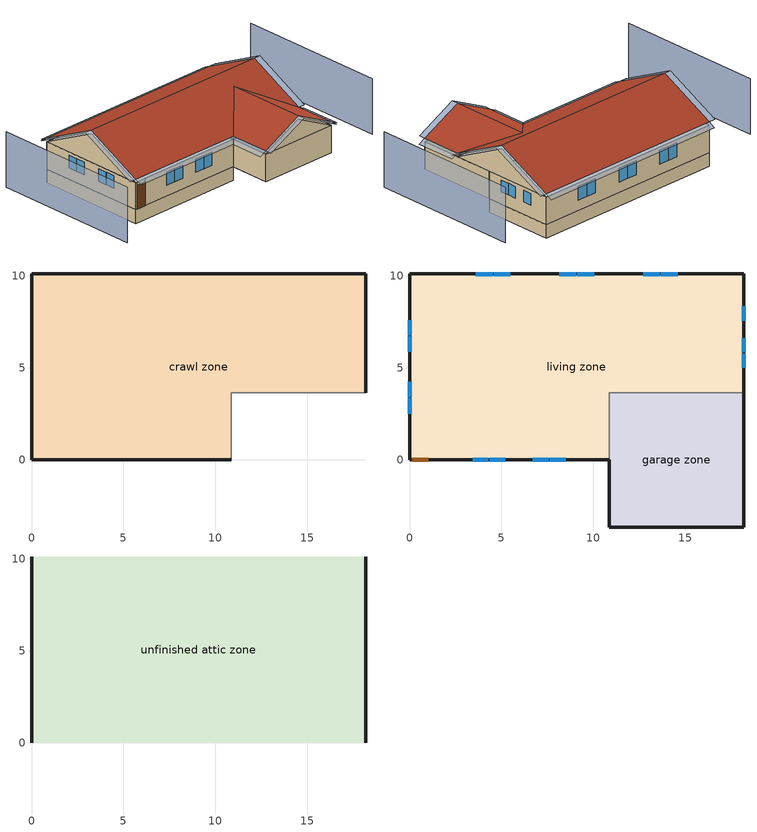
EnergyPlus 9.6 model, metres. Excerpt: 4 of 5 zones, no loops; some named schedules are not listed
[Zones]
crawl zone
 floor foundation (FloorFndGrndCS): 0,0 0,10.1 18.19,10.1 18.19,3.66 10.87,3.66 10.87,0 z-1.22
 wall foundation (WallFndGrndCS): 18.19,3.66 18.19,10.1 0,10.1 0,0 10.87,0 z-1.22:0
 wall adiabatic (WallFndGrndCS): 10.87,0 10.87,3.66 18.19,3.66 z-1.22:0
garage zone
 floor foundation (FloorFndGrndUnfinSlab): 10.87,-3.66 10.87,3.66 18.19,3.66 18.19,-3.66 z0
 wall outside (WallExtUninsUnfin): 10.87,0 10.87,-3.66 18.19,-3.66 18.19,3.66 z0:2.44; 10.87,-3.66,2.44 18.19,-3.66,2.44 14.53,-3.66,4.27
 wall to living zone (WallIntFinInsUnfin Reversed): 18.19,3.66 10.87,3.66 10.87,0 z0:2.44
 roof outside (RoofUnfinUninsExt 1): 10.87,0,2.74 10.87,-3.66,2.74 14.53,-3.66,4.57 14.53,3.66,4.57; 18.19,0,2.74 14.53,3.66,4.57 14.53,-3.66,4.57 18.19,-3.66,2.74
living zone
 floor to crawl zone (FloorCSInsFin Reversed): 0,0 0,10.1 18.19,10.1 18.19,3.66 10.87,3.66 10.87,0 z0
 wall outside (WallExtInsFin): 18.19,3.66 18.19,10.1 0,10.1 0,0 0.13,0 1.05,0 10.87,0 z0:2.44
 window (WindowConstruction): 18.19,5.01 18.19,5.78 / 18.19,5.84 18.19,6.6 / 18.19,7.57 18.19,8.34 z1.11:2.13; 3.43,0 4.29,0 / 4.35,0 5.22,0 / 6.7,0 7.57,0 / 7.63,0 8.49,0 z0.98:2.13; 0,7.6 0,6.77 / 0,6.71 0,5.87 / 0,4.23 0,3.4 / 0,3.34 0,2.5 z1.02:2.13; 14.58,10.1 13.67,10.1 / 13.61,10.1 12.7,10.1 / 10.04,10.1 9.12,10.1 / 9.06,10.1 8.15,10.1 / 5.49,10.1 4.58,10.1 / 4.52,10.1 3.6,10.1 z0.92:2.13
 door (Door): 0.15,0 1.02,0 z0:2.13
unfinished attic zone
 floor to garage zone (FloorUnfinUninsUnfin): 18.19,3.66 18.19,0 10.87,0 10.87,3.66 z2.44
 floor to living zone (FloorFinInsUnfinAttic): 18.19,10.1 18.19,3.66 10.87,3.66 10.87,0 0,0 0,10.1 z2.44
 wall outside (WallExtUninsUnfin): 0,5.05,4.96 0,10.1,2.44 0,0,2.44; 18.19,5.05,4.96 18.19,0,2.44 18.19,10.1,2.44
 roof outside (RoofUnfinInsExt): 0,5.05,5.27 18.19,5.05,5.27 18.19,10.1,2.74 0,10.1,2.74; 0,5.05,5.27 0,0,2.74 10.87,0,2.74 14.53,3.66,4.57 18.19,0,2.74 18.19,5.05,5.27
shading: -4.57,10.1 -4.57,-3.66 / 22.76,-3.66 22.76,10.1 z0:4.96; 18.19,5.01 18.19,5.78 / 18.19,5.84 18.19,6.6 / 18.19,7.57 18.19,8.34 z1.11:2.13; 3.43,0 4.29,0 / 4.35,0 5.22,0 / 6.7,0 7.57,0 / 7.63,0 8.49,0 z0.98:2.13; 0,7.6 0,6.77 / 0,6.71 0,5.87 / 0,4.23 0,3.4 / 0,3.34 0,2.5 z1.02:2.13; 14.58,10.1 13.67,10.1 / 13.61,10.1 12.7,10.1 / 10.04,10.1 9.12,10.1 / 9.06,10.1 8.15,10.1 / 5.49,10.1 4.58,10.1 / 4.52,10.1 3.6,10.1 z0.92:2.13; -0.61,10.1,2.74 -0.61,5.05,5.27 0,5.05,5.27 0,10.1,2.74; 18.8,5.05,5.27 18.8,10.1,2.74 18.19,10.1,2.74 18.19,5.05,5.27; 18.19,10.71,2.44 0,10.71,2.44 0,10.1,2.74 18.19,10.1,2.74; 10.26,0,2.44 10.26,-3.66,2.44 10.87,-3.66,2.74 10.87,0,2.74; 10.87,-4.27,2.74 14.53,-4.27,4.57 14.53,-3.66,4.57 10.87,-3.66,2.74; 18.8,-3.66,2.44 18.8,0,2.44 18.19,0,2.74 18.19,-3.66,2.74; 14.53,-4.27,4.57 18.19,-4.27,2.74 18.19,-3.66,2.74 14.53,-3.66,4.57; -0.61,5.05,5.27 -0.61,0,2.74 0,0,2.74 0,5.05,5.27; 0,-0.61,2.44 10.87,-0.61,2.44 10.87,0,2.74 0,0,2.74; 18.8,0,2.74 18.8,5.05,5.27 18.19,5.05,5.27 18.19,0,2.74
[Building]
Building 1: North Axis {deg}=225; Terrain=Suburbs
[Site:Location]
Denver-Aurora-Buckley.AFB_CO_USA WMO=724695: Latitude {deg}=39.72; Longitude {deg}=-104.75; Time Zone {hr}=-7; Elevation {m}=1726
[Site:GroundTemperature:Deep]
15.4005, 15.4005, 15.4005, 15.4005, 15.4005, 15.4005, 15.4005, 15.4005, 15.4005, 15.4005, 15.4005, 15.4005
[Site:WaterMainsTemperature]
Calculation Method=Correlation; Annual Average Outdoor Air Temperature {C}=15.4005; Maximum Difference In Monthly Average Outdoor Air Temperatures {deltaC}=24.3773
[Material] Roughness=Rough
Name | Thickness {m} | Conductivity {W/m-K} | Density {kg/m3} | Specific Heat {J/kg-K} | Thermal Absorptance | Solar Absorptance | Visible Absorptance
Composition Shingles | 0.009525 | 0.162714 | 1121.4 | 1465.45 | 0.91 | 0.85 | 0.85
Concrete 4.0 in. | 0.1016 | 1.803125 | 2242.8 | 837.4 | 0.9 | 0.7 | 0.7
Concrete 8.0 in.; FootingMaterial | 0.2032 | 1.803125 | 2242.8 | 837.4 | 0.9 | 0.7 | 0.7
DoorMaterial | 0.04445 | 0.0612267 | 512.64 | 1214.23 | 0.82 | 0.3 | 0.3
Drywall 0.5 in. | 0.0127 | 0.160291 | 801 | 837.4 | 0.9 | 0.5 | 0.1
Floor Covering | 0.0127 | 0.0433444 | 54.468 | 1339.84 | 0.9 | 0.9 | 0.7
FloorFinStudAndAirFloor | 0.1397 | 0.606274 | 67.691 | 1210.98 | 0.82 | 0.3 | 0.3
FloorIns | 0.23495 | 2.59817 | 67.691 | 1210.98 | 0.82 | 0.3 | 0.3
FloorUAAdditionalCeilingIns | 0.099314 | 0.0562575 | 16.02 | 1046.75 | 0.9 | 0.7 | 0.7
FloorUATrussandIns | 0.0889 | 0.0589139 | 50.7834 | 1165.1 | 0.9 | 0.5 | 0.9
res furniture material garage space | 0.1524 | 0.115458 | 640.8 | 1214.23 | 0.9 | 0.6 | 0.1
RoofSheathing | 0.01905 | 0.115458 | 512.64 | 1214.23 | 0.82 | 0.3 | 0.3
RoofStudAndAirRoof | 0.0889 | 4.72679 | 37.0049 | 1207.88 | 0.91 | 0.85 | 0.91
RoofUARoofIns | 0.18415 | 8.02397 | 37.0049 | 1207.88 | 0.91 | 0.85 | 0.91
WallSheathing | 0.0127 | 0.115458 | 512.64 | 1214.23 | 0.82 | 0.3 | 0.3
WallStudAndCavity | 0.0889 | 0.329206 | 129.063 | 1212.76 | 0.92 | 0.75 | 0.92
WallStudAndCavity 1 | 0.0889 | 0.346661 | 129.063 | 1212.76 | 0.82 | 0.3 | 0.82
WallStudAndCavity 2 | 0.0889 | 0.384544 | 83.0341 | 1211.67 | 0.92 | 0.75 | 0.92
WallStudAndCavity 3 | 0.0889 | 0.397942 | 83.0341 | 1211.67 | 0.82 | 0.3 | 0.3
Wood Floor | 0.015875 | 0.115458 | 544.68 | 1214.23 | 0.9 | 0.7 | 0.7
Wood&#44 Medium/Dark | 0.0254 | 0.102417 | 544.68 | 1172.36 | 0.92 | 0.75 | 0.75
[WindowMaterial:SimpleGlazingSystem]
WindowMaterial: U-Factor {W/m2-K}=4.76952; Solar Heat Gain Coefficient=0.63
[Construction]
Door: DoorMaterial
FloorCSInsFin Reversed: Floor Covering, Wood Floor, RoofSheathing, FloorIns
FloorFinInsUnfinAttic: Drywall 0.5 in., FloorUATrussandIns, FloorUAAdditionalCeilingIns
FloorFndGrndCS; FloorFndGrndUnfinSlab: Concrete 4.0 in.
FloorUnfinUninsUnfin: FloorFinStudAndAirFloor, RoofSheathing
FloorUnfinUninsUnfin Reversed: RoofSheathing, FloorFinStudAndAirFloor
FootingConstruction: FootingMaterial
res furniture construction garage space; res furniture construction living space: res furniture material garage space
RoofUnfinInsExt: Composition Shingles, RoofSheathing, RoofUARoofIns
RoofUnfinUninsExt 1: Composition Shingles, RoofSheathing, RoofStudAndAirRoof
WallExtInsFin: Wood&#44 Medium/Dark, WallSheathing, WallStudAndCavity, Drywall 0.5 in.
WallExtUninsUnfin: Wood&#44 Medium/Dark, WallSheathing, WallStudAndCavity 2
WallFndGrndCS: Concrete 8.0 in.
WallIntFinInsUnfin Reversed: WallStudAndCavity 1, WallSheathing
WallIntFinUninsFin: WallStudAndCavity 3, Drywall 0.5 in.
WindowConstruction: WindowMaterial
[Zone] Multiplier=1
Name | Part of Total Floor Area | Floor Area {m2} | Volume {m3}
crawl zone; living zone; unfinished attic zone | Yes
garage zone | Yes | 80.2682
res ds res ac asys ret air zone | No |  | 0.25
[InternalMass]
Name | Construction | Zone or ZoneList | Surface Area {m2}
Merged Surface 29 - Surface 29 Reversed | FloorUnfinUninsUnfin Reversed | garage zone | 26.7561
res furniture mass garage space | res furniture construction garage space | garage zone | 5.35122
living space Partition | WallIntFinUninsFin | living zone | 157.006
res furniture mass living space | res furniture construction living space | living zone | 62.8025
[Foundation:Kiva] Wall Height Above Grade {m}=0.2032; Wall Depth Below Slab {m}=0.2032
Name | Footing Wall Construction
Foundation Kiva 1
Foundation Kiva 2 | FootingConstruction
[Foundation:Kiva:Settings]
Soil Conductivity {W/m-K}=1.731; Soil Density {kg/m3}=1842.3; Soil Specific Heat {J/kg-K}=418.7; Ground Solar Absorptivity=0.9; Ground Thermal Absorptivity=0.9; Ground Surface Roughness {m}=0.03; Far-Field Width {m}=40; Deep-Ground Boundary Condition=ZeroFlux; Deep-Ground Depth {m}=40; Minimum Cell Dimension {m}=0.02; Maximum Cell Growth Coefficient=1.5; Simulation Timestep=Hourly
[SurfaceProperty:ExposedFoundationPerimeter] Exposed Perimeter Calculation Method=TotalExposedPerimeter
Name | Total Exposed Perimeter {m}
Surface 20 | 45.6094
Surface 1 | 18.288
[People]
res occupants|living space: Zone or ZoneList or Space or SpaceList=living zone; Number of People Schedule=occupants; Number of People Calculation Method=People; Number of People=1; Fraction Radiant=0.319734; Sensible Heat Fraction=0.573; Activity Level Schedule=res occupants activity schedule; Carbon Dioxide Generation Rate {m3/s-W}=0; Enable ASHRAE 55 Comfort Warnings=No; Mean Radiant Temperature Calculation Type=ZoneAveraged
[Lights] Design Level Calculation Method=LightingLevel; Return Air Fraction=0; Fraction Radiant=0.6; Fraction Visible=0.2; Fraction Replaceable=1
Name | Zone or ZoneList or Space or SpaceList | Schedule | Lighting Level {W}
res lighting garage garage space | garage zone | lighting_garage | 4.07527
res lighting interior living space | living zone | lighting_interior | 464.593
[ElectricEquipment] Design Level Calculation Method=EquipmentLevel
Name | Zone or ZoneList or Space or SpaceList | Schedule | Design Level {W} | Fraction Latent | Fraction Radiant | Fraction Lost
res freezer | garage zone | res freezer schedule | 47.9573 | 0 | 0 | 0
res cd electric | living zone | clothes_dryer | 21280.8 | 0.05 | 0.09 | 0.8
res ceil fan | living zone | ceiling_fan | 26.6268 | 0 | 0.558 | 0
res cw | living zone | clothes_washer_power | 1670.71 | 0 | 0.48 | 0.2
res infil_1 bath fan; res infil_1 house fan; res infil_1 range fan | living zone | Always On Discrete | 0 | 0 | 0 | 1
res misc plug loads|living space | living zone | plug_loads | 986.681 | 0.021 | 0.558 | 0.049
res range electric | living zone | cooking_range | 6441.63 | 0.3 | 0.24 | 0.3
res refrig | living zone | res refrig schedule | 71.9878 | 0 | 0 | 0
[OtherEquipment] Fuel Type=None; Design Level Calculation Method=EquipmentLevel
Name | Zone or ZoneList or Space or SpaceList | Schedule | Design Level {W} | Fraction Latent | Fraction Radiant | Fraction Lost
res ds res ac asys RetDCnToAhEquip; res ds res ac asys SupDCnToAhEq; res ds res ac asys SupLatLkToAhEq; res ds res ac asys SupSLkToAhEq | crawl zone | Always On Discrete | 0
res bath | living zone | baths | 4345.75 | 0 | 0 | 0
res ds res ac asys SupDCnToLvEq; res ds res ac asys SupLatLkToLvEq; res ds res ac asys SupSLkToLvEq | living zone | Always On Discrete | 0
res hot water distribution | living zone | showers | 2451.66 | 0 | 0 | 0
res shower | living zone | showers | 2158.78 | 0.486891 | 0 | 0
res sink | living zone | sinks | 618.766 | 0.311263 | 0 | 0
res ds res ac asys RetDCnToPlEq; res ds res ac asys RetLatLkEq; res ds res ac asys RetSLkEq | res ds res ac asys ret air zone | Always On Discrete | 0
[ZoneInfiltration:DesignFlowRate] Schedule=Always On Discrete
Name | Zone or ZoneList | Design Flow Rate Calculation Method | Air Changes per Hour {1/hr} | Constant Term Coefficient | Temperature Term Coefficient | Velocity Term Coefficient | Velocity Squared Term Coefficient | Design Flow Rate {m3/s}
res infil|crawl space | crawl zone | AirChanges/Hour | 2 | 1 | 0 | 0 | 0
res infil_1 flow; res nv_1 flow | living zone | Flow/Zone |  |  |  |  |  | 0
[ZoneInfiltration:EffectiveLeakageArea] Schedule=Always On Discrete
Name | Zone | Effective Air Leakage Area {cm2} | Stack Coefficient | Wind Coefficient
res infil|garage attic space; res infil|garage space | garage zone | 680.033 | 0.000242002 | 5.99869e-05
res infil|unfinished attic space | unfinished attic zone | 6119.28 | 0.000196726 | 3.59254e-05
[ZoneMixing] Schedule=Always On Continuous; Design Flow Rate Calculation Method=Flow/Zone; Design Flow Rate {m3/s}=0
Name | Zone | Source Zone
res ds res ac asys LivToAhMix | crawl zone | living zone
res ds res ac asys AhToLivMix | living zone | crawl zone
[Exterior:Lights]
res lighting exterior: Schedule=lighting_exterior; Design Level {W}=7.51886
[AirLoopHVAC:ReturnPlenum]
res ac asys return plenum: Zone=res ds res ac asys ret air zone
[EnergyManagementSystem:Sensor]
Name | Output:Variable or Output:Meter | Output:Variable or Output:Meter Index Key
res_af_vw_s | Site Wind Speed
res_ds_res_ac_asys_ah_mfr_s | System Node Mass Flow Rate | Node 19
res_ds_res_ac_asys_ah_tt_s | System Node Temperature | Node 19
res_ds_res_ac_asys_ah_t_s | Zone Air Temperature | crawl zone
res_ds_res_ac_asys_ah_vfr_s | System Node Current Density Volume Flow Rate | Node 19
res_ds_res_ac_asys_ah_wt_s | System Node Humidity Ratio | Node 19
res_ds_res_ac_asys_ah_w_s | Zone Mean Air Humidity Ratio | crawl zone
res_ds_res_ac_asys_ra_t_s | System Node Temperature | Node 22
res_ds_res_ac_asys_ra_w_s | System Node Humidity Ratio | Node 22
res_infil_1_bath_sch_s | Schedule Value | res mv_1 bath exhaust schedule
res_infil_1_dryer_sch_s | Schedule Value | clothes_dryer_exhaust
res_infil_1_range_sch_s | Schedule Value | res mv_1 range exhaust schedule
res_infil_1_wh_sch_s | Schedule Value | Always On Discrete
res_nv_1_nva_s | Schedule Value | res nv_1 avail schedule
res_nv_1_sp_s | Schedule Value | res nv_1 temp schedule
res_nv_pb_s | Site Outdoor Air Barometric Pressure
res_nv_wt_s | Site Outdoor Air Humidity Ratio
res_shower_mixsp | Schedule Value | fixtures temperature schedule
[EnergyManagementSystem:Actuator]
Name | Actuated Component Unique | Actuated Component Type | Actuated Component Control Type
res_ds_res_ac_asys_AhToLivMix_act | res ds res ac asys AhToLivMix | ZoneMixing | Air Exchange Flow Rate
res_ds_res_ac_asys_LivToAhMix_act | res ds res ac asys LivToAhMix | ZoneMixing | Air Exchange Flow Rate
res_ds_res_ac_asys_RetDCnToAhEquip_act | res ds res ac asys RetDCnToAhEquip | OtherEquipment | Power Level
res_ds_res_ac_asys_RetDCnToPlEq_act | res ds res ac asys RetDCnToPlEq | OtherEquipment | Power Level
res_ds_res_ac_asys_RetLatLkEq_act | res ds res ac asys RetLatLkEq | OtherEquipment | Power Level
res_ds_res_ac_asys_RetSLkEq_act | res ds res ac asys RetSLkEq | OtherEquipment | Power Level
res_ds_res_ac_asys_SupDCnToAhEq_act | res ds res ac asys SupDCnToAhEq | OtherEquipment | Power Level
res_ds_res_ac_asys_SupDCnToLvEq_act | res ds res ac asys SupDCnToLvEq | OtherEquipment | Power Level
res_ds_res_ac_asys_SupLatLkToAhEq_act | res ds res ac asys SupLatLkToAhEq | OtherEquipment | Power Level
res_ds_res_ac_asys_SupLatLkToLvEq_act | res ds res ac asys SupLatLkToLvEq | OtherEquipment | Power Level
res_ds_res_ac_asys_SupSLkToAhEq_act | res ds res ac asys SupSLkToAhEq | OtherEquipment | Power Level
res_ds_res_ac_asys_SupSLkToLvEq_act | res ds res ac asys SupSLkToLvEq | OtherEquipment | Power Level
res_infil_1_bath_fan_act | res infil_1 bath fan | ElectricEquipment | Electricity Rate
res_infil_1_flow_act | res infil_1 flow | Zone Infiltration | Air Exchange Flow Rate
res_infil_1_house_fan_act | res infil_1 house fan | ElectricEquipment | Electricity Rate
res_infil_1_range_fan_act | res infil_1 range fan | ElectricEquipment | Electricity Rate
res_nv_1_flow_act | res nv_1 flow | Zone Infiltration | Air Exchange Flow Rate
[EnergyManagementSystem:ProgramCallingManager]
res af_1 program calling manager: BeginTimestepBeforePredictor; res_infil_1_program; res_nv_1_program
res ds res ac asys program calling manager: EndOfSystemTimestepAfterHVACReporting; res_ds_res_ac_asys_program
res shower sag: EndOfSystemTimestepAfterHVACReporting; res_shower_sag
[EnergyManagementSystem:Program]
res_ds_res_ac_asys_program: Set res_ds_res_ac_asys_AhMfr = res_ds_res_ac_asys_ah_mfr_s; Set res_ds_res_ac_asys_FanRtf = res_ds_res_ac_asys_fan_rtf_s; Set res_ds_res_ac_asys_AhVfr = res_ds_res_ac_asys_ah_vfr_s; Set res_ds_res_ac_asys_AhTt = res_ds_res_ac_asys_ah_tt_s; Set res_ds_res_ac_asys_AhWt = res_ds_res_ac_asys_ah_wt_s; Set res_ds_res_ac_asys_RaT = res_ds_res_ac_asys_ra_t_s; Set res_ds_res_ac_asys_RaW = res_ds_res_ac_asys_ra_w_s; Set res_ds_res_ac_asys_AhT = res_ds_res_ac_asys_ah_t_s; Set res_ds_res_ac_asys_AhW = res_ds_res_ac_asys_ah_w_s; Run res_ds_res_ac_asys_lk_subrout; Set res_ds_res_ac_asys_SupSLkToLvEq_act = res_ds_res_ac_asys_SupSLkToLv; Set res_ds_res_ac_asys_SupLatLkToLvEq_act = res_ds_res_ac_asys_SupLatLkToLv; Set res_ds_res_ac_asys_SupDCnToLvEq_act = res_ds_res_ac_asys_SupDCnToLv; Set res_ds_res_ac_asys_SupDCnToAhEq_act = res_ds_res_ac_asys_SupDCnToAh; Set res_ds_res_ac_asys_SupSLkToAhEq_act = res_ds_res_ac_asys_SupSLkToAh; Set res_ds_res_ac_asys_SupLatLkToAhEq_act = res_ds_res_ac_asys_SupLatLkToAh; Set res_ds_res_ac_asys_RetSLkEq_act = res_ds_res_ac_asys_RetSLk; Set res_ds_res_ac_asys_RetLatLkEq_act = res_ds_res_ac_asys_RetLatLk; Set res_ds_res_ac_asys_RetDCnToPlEq_act = res_ds_res_ac_asys_RetDCnToPl; Set res_ds_res_ac_asys_RetDCnToAhEquip_act = res_ds_res_ac_asys_RetDCnToAh; Set res_ds_res_ac_asys_AhToLivMix_act = res_ds_res_ac_asys_AhToLiv; Set res_ds_res_ac_asys_LivToAhMix_act = res_ds_res_ac_asys_LivToAh
res_infil_1_program: Set p_m = 0.14; Set p_s = 0.22; Set s_m = 270; Set s_s = 370; Set z_m = 9.99744; Set z_s = 2.4384; Set f_t = (((s_m/z_m)^p_m)*((z_s/s_s)^p_s)); Set Tdiff = res_af_1_tin_s-res_af_1_tt_s; Set dT = @Abs Tdiff; Set c = 0.1677; Set Cs = 0.0546; Set Cw = 0.1; Set n = 0.65; Set sft = (f_t*0.5); Set temp1 = ((c*Cw)*((sft*res_af_vw_s)^(2*n)))^2; Set Qn = (((c*Cs*(dT^n))^2)+temp1)^0.5; Set Tdiff = res_af_1_tin_s-res_af_1_tt_s; Set QWHV = res_infil_1_wh_sch_s*0.0; Set Qrange = res_infil_1_range_sch_s*0.0472; Set Qdryer = res_infil_1_dryer_sch_s*0.0472; Set Qbath = res_infil_1_bath_sch_s*0.0236; Set QductsOut = 0; Set QductsIn = 0; Set QductsOut = QductsOut+res_ds_res_ac_asys_lk_ret_fan_equiv; Set QductsIn = QductsIn+res_ds_res_ac_asys_lk_sup_fan_equiv; Set Qout = Qrange+Qbath+Qdryer+QductsOut; Set Qin = QWHV+QductsIn; Set faneff_wh = 1; Set res_infil_1_house_fan_act = (QWHV*300)/faneff_wh*0; Set faneff_sp = 0.4719474432000001; Set res_infil_1_range_fan_act = (Qrange*300)/faneff_sp; Set res_infil_1_bath_fan_act = (Qbath*300)/faneff_sp; Set Qfan = (@Max Qout Qin); If Qfan > 0; Set Qavg = ((Qout + Qin) / 2.0); If ((@Abs (Qout - Qavg)) / Qavg) <= 0.1; Set phi = 1; Else; Set phi = (Qn / (Qn + Qfan)); EndIf; Set Qinf_adj = phi * Qn; Else; Set Qinf_adj = Qn; EndIf; Set res_infil_1_flow_act = Qfan + Qinf_adj
res_nv_1_program: Set Tdiff = res_af_1_tin_s-res_af_1_tt_s; Set dT = (@Abs Tdiff); Set pt = (@RhFnTdbWPb res_af_1_tt_s res_nv_wt_s res_nv_pb_s); Set NVA = 6606.1101711595875; Set Cs = 8.963020389461627e-05; Set Cw = 6.158219665777789e-05; Set MNV = 2.126909810687987; Set MHR = 0.0115; Set MRH = 0.7; Set temp1 = (res_nv_1_nva_s*NVA); Set SGNV = temp1*((((Cs*dT)+(Cw*(res_af_vw_s^2)))^0.5)/1000); If (res_nv_wt_s<MHR) && (pt<MRH) && (res_af_1_tin_s>res_nv_1_sp_s); Set temp2 = (res_af_1_tin_s-res_nv_1_sp_s); Set NVadj1 = temp2/(res_af_1_tin_s-res_af_1_tt_s); Set NVadj2 = (@Min NVadj1 1); Set NVadj3 = (@Max NVadj2 0); Set NVadj = SGNV*NVadj3; Set res_nv_1_flow_act = (@Min NVadj MNV); Else; Set res_nv_1_flow_act = 0; EndIf
res_shower_sag: If res_shower_vol > 0; Set ShowerTime=SystemTimeStep; Else; Set ShowerTime=0; EndIf; If (res_shower_vol > 0) && (res_shower_mixsp > res_shower_tout); Set ShowerSag=SystemTimeStep; Set ShowerE=res_shower_vol*4141170*(res_shower_mixsp-res_shower_tout); Else; Set ShowerSag=0; Set ShowerE=0; EndIf
[EnergyManagementSystem:Subroutine]
res_ds_res_ac_asys_lk_subrout: Set f_sup = 0.13326673326673327; Set f_ret = 0.06673326673326675; Set f_OA = 0.06653346653346652; Set oafrate = f_OA * res_ds_res_ac_asys_AhVfr; Set suplkfrate = f_sup * res_ds_res_ac_asys_AhVfr; Set retlkfrate = f_ret * res_ds_res_ac_asys_AhVfr; Set res_ds_res_ac_asys_AhToLiv = (@Abs (suplkfrate-retlkfrate-oafrate)); Set res_ds_res_ac_asys_LivToAh = 0; Set res_ds_res_ac_asys_lk_sup_fan_equiv = 0; Set res_ds_res_ac_asys_lk_ret_fan_equiv = oafrate; If res_ds_res_ac_asys_AhMfr>0; Set h_SA=(@HFnTdbW res_ds_res_ac_asys_AhTt res_ds_res_ac_asys_AhWt); Set h_AHZ=(@HFnTdbW res_ds_res_ac_asys_AhT res_ds_res_ac_asys_AhW); Set h_RA=(@HFnTdbW res_ds_res_ac_asys_RaT res_ds_res_ac_asys_RaW); Set h_fg=(@HfgAirFnWTdb res_ds_res_ac_asys_AhWt res_ds_res_ac_asys_AhTt); Set SALkQtot=f_sup*res_ds_res_ac_asys_AhMfr*(h_RA-h_SA); Set temp1=h_fg*(res_ds_res_ac_asys_RaW-res_ds_res_ac_asys_AhWt); Set res_ds_res_ac_asys_SupLatLkToLv = f_sup*res_ds_res_ac_asys_AhMfr*temp1; Set res_ds_res_ac_asys_SupSLkToLv = SALkQtot-res_ds_res_ac_asys_SupLatLkToLv; Set eTm=(res_ds_res_ac_asys_FanRtf/(res_ds_res_ac_asys_AhMfr*1006.0))*141.587; Set eTm=0-eTm; Set temp4=res_ds_res_ac_asys_AhT; Set tsup=temp4+((res_ds_res_ac_asys_AhTt-res_ds_res_ac_asys_AhT)*(@Exp eTm)); Set temp5=tsup-res_ds_res_ac_asys_AhTt; Set res_ds_res_ac_asys_SupDCnToLv = res_ds_res_ac_asys_AhMfr*1006.0*temp5; Set res_ds_res_ac_asys_SupDCnToAh = 0-res_ds_res_ac_asys_SupDCnToLv; Set eTm=(res_ds_res_ac_asys_FanRtf/(res_ds_res_ac_asys_AhMfr*1006.0))*26.22; Set eTm=0-eTm; Set temp6=res_ds_res_ac_asys_AhT; Set tret=temp6+((res_ds_res_ac_asys_RaT-res_ds_res_ac_asys_AhT)*(@Exp eTm)); Set temp7=tret-res_ds_res_ac_asys_RaT; Set res_ds_res_ac_asys_RetDCnToPl=res_ds_res_ac_asys_AhMfr*1006.0*temp7; Set res_ds_res_ac_asys_RetDCnToAh=0-res_ds_res_ac_asys_RetDCnToPl; Set res_ds_res_ac_asys_RetLatLk=0; Set temp2=(res_ds_res_ac_asys_AhT-res_ds_res_ac_asys_RaT); Set res_ds_res_ac_asys_RetSLk=f_ret*res_ds_res_ac_asys_AhMfr*1006.0*temp2; Set QtLkToAHZn=f_sup*res_ds_res_ac_asys_AhMfr*(h_SA-h_AHZ); Set temp3=(res_ds_res_ac_asys_AhWt-res_ds_res_ac_asys_AhW); Set res_ds_res_ac_asys_SupLatLkToAh=f_sup*res_ds_res_ac_asys_AhMfr*h_fg; Set res_ds_res_ac_asys_SupLatLkToAh=res_ds_res_ac_asys_SupLatLkToAh*temp3; Set res_ds_res_ac_asys_SupSLkToAh=QtLkToAHZn-res_ds_res_ac_asys_SupLatLkToAh; Else; Set res_ds_res_ac_asys_SupLatLkToLv=0; Set res_ds_res_ac_asys_SupSLkToLv=0; Set res_ds_res_ac_asys_SupDCnToLv=0; Set res_ds_res_ac_asys_SupDCnToAh=0; Set res_ds_res_ac_asys_RetDCnToPl=0; Set res_ds_res_ac_asys_RetDCnToAh=0; Set res_ds_res_ac_asys_RetLatLk=0; Set res_ds_res_ac_asys_RetSLk=0; Set res_ds_res_ac_asys_SupLatLkToAh=0; Set res_ds_res_ac_asys_SupSLkToAh=0; EndIf
[EnergyManagementSystem:GlobalVariable]
res_ds_res_ac_asys_AhMfr
res_ds_res_ac_asys_AhT
res_ds_res_ac_asys_AhToLiv
res_ds_res_ac_asys_AhTt
res_ds_res_ac_asys_AhVfr
res_ds_res_ac_asys_AhW
res_ds_res_ac_asys_AhWt
res_ds_res_ac_asys_FanRtf
res_ds_res_ac_asys_LivToAh
res_ds_res_ac_asys_lk_ret_fan_equiv
res_ds_res_ac_asys_lk_sup_fan_equiv
res_ds_res_ac_asys_RaT
res_ds_res_ac_asys_RaW
res_ds_res_ac_asys_RetDCnToAh
res_ds_res_ac_asys_RetDCnToPl
res_ds_res_ac_asys_RetLatLk
res_ds_res_ac_asys_RetSLk
res_ds_res_ac_asys_SupDCnToAh
res_ds_res_ac_asys_SupDCnToLv
res_ds_res_ac_asys_SupLatLkToAh
res_ds_res_ac_asys_SupLatLkToLv
res_ds_res_ac_asys_SupSLkToAh
res_ds_res_ac_asys_SupSLkToLv
[EnergyManagementSystem:OutputVariable] Type of Data in Variable=Summed; Update Frequency=SystemTimestep; EMS Program or Subroutine=res_shower_sag
Name | EMS Variable | Units
Shower Draw Time|unit 1 | ShowerTime | hr
Unmet Shower Energy|unit 1 | ShowerE | J
Unmet Shower Time|unit 1 | ShowerSag | hr
[AvailabilityManager:Scheduled]
res ac asys Availability Manager: Schedule=Always On Discrete
[Schedule:Day:Interval]
res freezer schedule allday1; res freezer schedule allday12; res refrig schedule allday1; res refrig schedule allday12: No, 01:00, 0.610949, 02:00, 0.595675, 03:00, 0.580401, 04:00, 0.565128, 06:00, 0.549854, 07:00, 0.580401, 08:00, 0.610949, 10:00, 0.626223, 12:00, 0.610949, 15:00, 0.641496, 16:00, 0.626223, 17:00, 0.672044, 18:00, 0.733139, 19:00, 0.763686, 20:00, 0.733139, 21:00, 0.717865, 22:00, 0.702591, 23:00, 0.672044, 24:00, 0.626223
res freezer schedule allday2; res refrig schedule allday2: No, 01:00, 0.609489, 02:00, 0.594252, 03:00, 0.579015, 04:00, 0.563777, 06:00, 0.54854, 07:00, 0.579015, 08:00, 0.609489, 10:00, 0.624726, 12:00, 0.609489, 15:00, 0.639964, 16:00, 0.624726, 17:00, 0.670438, 18:00, 0.731387, 19:00, 0.761861, 20:00, 0.731387, 21:00, 0.71615, 22:00, 0.700912, 23:00, 0.670438, 24:00, 0.624726
res freezer schedule allday3; res freezer schedule allday4; res freezer schedule allday5; res refrig schedule allday3; res refrig schedule allday4; res refrig schedule allday5: No, 01:00, 0.791241, 02:00, 0.77146, 03:00, 0.751679, 04:00, 0.731898, 06:00, 0.712117, 07:00, 0.751679, 08:00, 0.791241, 10:00, 0.811022, 12:00, 0.791241, 15:00, 0.830803, 16:00, 0.811022, 17:00, 0.870365, 18:00, 0.949489, 19:00, 0.989051, 20:00, 0.949489, 21:00, 0.929708, 22:00, 0.909927, 23:00, 0.870365, 24:00, 0.811022
res freezer schedule allday6; res freezer schedule allday7; res freezer schedule allday8; res freezer schedule allday9; res refrig schedule allday6; res refrig schedule allday7; res refrig schedule allday8; res refrig schedule allday9: No, 01:00, 0.8, 02:00, 0.78, 03:00, 0.76, 04:00, 0.74, 06:00, 0.72, 07:00, 0.76, 08:00, 0.8, 10:00, 0.82, 12:00, 0.8, 15:00, 0.84, 16:00, 0.82, 17:00, 0.88, 18:00, 0.96, 19:00, 1, 20:00, 0.96, 21:00, 0.94, 22:00, 0.92, 23:00, 0.88, 24:00, 0.82
res freezer schedule allday10; res refrig schedule allday10: No, 01:00, 0.679562, 02:00, 0.662573, 03:00, 0.645584, 04:00, 0.628595, 06:00, 0.611606, 07:00, 0.645584, 08:00, 0.679562, 10:00, 0.696551, 12:00, 0.679562, 15:00, 0.71354, 16:00, 0.696551, 17:00, 0.747518, 18:00, 0.815474, 19:00, 0.849453, 20:00, 0.815474, 21:00, 0.798485, 22:00, 0.781496, 23:00, 0.747518, 24:00, 0.696551
res freezer schedule allday11; res refrig schedule allday11: No, 01:00, 0.675182, 02:00, 0.658303, 03:00, 0.641423, 04:00, 0.624544, 06:00, 0.607664, 07:00, 0.641423, 08:00, 0.675182, 10:00, 0.692062, 12:00, 0.675182, 15:00, 0.708942, 16:00, 0.692062, 17:00, 0.742701, 18:00, 0.810219, 19:00, 0.843978, 20:00, 0.810219, 21:00, 0.793339, 22:00, 0.77646, 23:00, 0.742701, 24:00, 0.692062
Schedule Day 13; res freezer schedule winter design; Schedule Day 8; res refrig schedule winter design: No, 24:00, 0
res freezer schedule summer design; res refrig schedule summer design: No, 24:00, 1
[Schedule:Week:Daily]
res freezer schedule Week Rule - Jan1-Jan27: res freezer schedule allday1, res freezer schedule allday1, res freezer schedule allday1, res freezer schedule allday1, res freezer schedule allday1, res freezer schedule allday1, res freezer schedule allday1, Schedule Day 13, res freezer schedule summer design, res freezer schedule winter design, Schedule Day 13, Schedule Day 13
res freezer schedule Week Rule - Jan28-Feb3: res freezer schedule allday1, res freezer schedule allday1, res freezer schedule allday1, res freezer schedule allday1, res freezer schedule allday2, res freezer schedule allday2, res freezer schedule allday2, Schedule Day 13, res freezer schedule summer design, res freezer schedule winter design, Schedule Day 13, Schedule Day 13
res freezer schedule Week Rule - Feb4-Feb24: res freezer schedule allday2, res freezer schedule allday2, res freezer schedule allday2, res freezer schedule allday2, res freezer schedule allday2, res freezer schedule allday2, res freezer schedule allday2, Schedule Day 13, res freezer schedule summer design, res freezer schedule winter design, Schedule Day 13, Schedule Day 13
res freezer schedule Week Rule - Feb25-Mar3: res freezer schedule allday2, res freezer schedule allday2, res freezer schedule allday2, res freezer schedule allday2, res freezer schedule allday3, res freezer schedule allday3, res freezer schedule allday3, Schedule Day 13, res freezer schedule summer design, res freezer schedule winter design, Schedule Day 13, Schedule Day 13
res freezer schedule Week Rule - Mar4-Mar31: res freezer schedule allday3, res freezer schedule allday3, res freezer schedule allday3, res freezer schedule allday3, res freezer schedule allday3, res freezer schedule allday3, res freezer schedule allday3, Schedule Day 13, res freezer schedule summer design, res freezer schedule winter design, Schedule Day 13, Schedule Day 13
res freezer schedule Week Rule - Apr1-Apr28: res freezer schedule allday4, res freezer schedule allday4, res freezer schedule allday4, res freezer schedule allday4, res freezer schedule allday4, res freezer schedule allday4, res freezer schedule allday4, Schedule Day 13, res freezer schedule summer design, res freezer schedule winter design, Schedule Day 13, Schedule Day 13
res freezer schedule Week Rule - Apr29-May5: res freezer schedule allday4, res freezer schedule allday4, res freezer schedule allday5, res freezer schedule allday5, res freezer schedule allday5, res freezer schedule allday5, res freezer schedule allday5, Schedule Day 13, res freezer schedule summer design, res freezer schedule winter design, Schedule Day 13, Schedule Day 13
res freezer schedule Week Rule - May6-May26: res freezer schedule allday5, res freezer schedule allday5, res freezer schedule allday5, res freezer schedule allday5, res freezer schedule allday5, res freezer schedule allday5, res freezer schedule allday5, Schedule Day 13, res freezer schedule summer design, res freezer schedule winter design, Schedule Day 13, Schedule Day 13
res freezer schedule Week Rule - May27-Jun2: res freezer schedule allday5, res freezer schedule allday5, res freezer schedule allday5, res freezer schedule allday5, res freezer schedule allday5, res freezer schedule allday6, res freezer schedule allday6, Schedule Day 13, res freezer schedule summer design, res freezer schedule winter design, Schedule Day 13, Schedule Day 13
res freezer schedule Week Rule - Jun3-Jun30: res freezer schedule allday6, res freezer schedule allday6, res freezer schedule allday6, res freezer schedule allday6, res freezer schedule allday6, res freezer schedule allday6, res freezer schedule allday6, Schedule Day 13, res freezer schedule summer design, res freezer schedule winter design, Schedule Day 13, Schedule Day 13
res freezer schedule Week Rule - Jul1-Jul28: res freezer schedule allday7, res freezer schedule allday7, res freezer schedule allday7, res freezer schedule allday7, res freezer schedule allday7, res freezer schedule allday7, res freezer schedule allday7, Schedule Day 13, res freezer schedule summer design, res freezer schedule winter design, Schedule Day 13, Schedule Day 13
res freezer schedule Week Rule - Jul29-Aug4: res freezer schedule allday7, res freezer schedule allday7, res freezer schedule allday7, res freezer schedule allday8, res freezer schedule allday8, res freezer schedule allday8, res freezer schedule allday8, Schedule Day 13, res freezer schedule summer design, res freezer schedule winter design, Schedule Day 13, Schedule Day 13
res freezer schedule Week Rule - Aug5-Aug25: res freezer schedule allday8, res freezer schedule allday8, res freezer schedule allday8, res freezer schedule allday8, res freezer schedule allday8, res freezer schedule allday8, res freezer schedule allday8, Schedule Day 13, res freezer schedule summer design, res freezer schedule winter design, Schedule Day 13, Schedule Day 13
res freezer schedule Week Rule - Aug26-Sep1: res freezer schedule allday8, res freezer schedule allday8, res freezer schedule allday8, res freezer schedule allday8, res freezer schedule allday8, res freezer schedule allday8, res freezer schedule allday9, Schedule Day 13, res freezer schedule summer design, res freezer schedule winter design, Schedule Day 13, Schedule Day 13
res freezer schedule Week Rule - Sep2-Sep29: res freezer schedule allday9, res freezer schedule allday9, res freezer schedule allday9, res freezer schedule allday9, res freezer schedule allday9, res freezer schedule allday9, res freezer schedule allday9, Schedule Day 13, res freezer schedule summer design, res freezer schedule winter design, Schedule Day 13, Schedule Day 13
res freezer schedule Week Rule - Sep30-Oct6: res freezer schedule allday9, res freezer schedule allday10, res freezer schedule allday10, res freezer schedule allday10, res freezer schedule allday10, res freezer schedule allday10, res freezer schedule allday10, Schedule Day 13, res freezer schedule summer design, res freezer schedule winter design, Schedule Day 13, Schedule Day 13
res freezer schedule Week Rule - Oct7-Oct27: res freezer schedule allday10, res freezer schedule allday10, res freezer schedule allday10, res freezer schedule allday10, res freezer schedule allday10, res freezer schedule allday10, res freezer schedule allday10, Schedule Day 13, res freezer schedule summer design, res freezer schedule winter design, Schedule Day 13, Schedule Day 13
res freezer schedule Week Rule - Oct28-Nov3: res freezer schedule allday10, res freezer schedule allday10, res freezer schedule allday10, res freezer schedule allday10, res freezer schedule allday11, res freezer schedule allday11, res freezer schedule allday11, Schedule Day 13, res freezer schedule summer design, res freezer schedule winter design, Schedule Day 13, Schedule Day 13
res freezer schedule Week Rule - Nov4-Nov24: res freezer schedule allday11, res freezer schedule allday11, res freezer schedule allday11, res freezer schedule allday11, res freezer schedule allday11, res freezer schedule allday11, res freezer schedule allday11, Schedule Day 13, res freezer schedule summer design, res freezer schedule winter design, Schedule Day 13, Schedule Day 13
res freezer schedule Week Rule - Nov25-Dec1: res freezer schedule allday11, res freezer schedule allday11, res freezer schedule allday11, res freezer schedule allday11, res freezer schedule allday11, res freezer schedule allday11, res freezer schedule allday12, Schedule Day 13, res freezer schedule summer design, res freezer schedule winter design, Schedule Day 13, Schedule Day 13
res freezer schedule Week Rule - Dec2-Dec31: res freezer schedule allday12, res freezer schedule allday12, res freezer schedule allday12, res freezer schedule allday12, res freezer schedule allday12, res freezer schedule allday12, res freezer schedule allday12, Schedule Day 13, res freezer schedule summer design, res freezer schedule winter design, Schedule Day 13, Schedule Day 13
res refrig schedule Week Rule - Jan1-Jan27: res refrig schedule allday1, res refrig schedule allday1, res refrig schedule allday1, res refrig schedule allday1, res refrig schedule allday1, res refrig schedule allday1, res refrig schedule allday1, Schedule Day 8, res refrig schedule summer design, res refrig schedule winter design, Schedule Day 8, Schedule Day 8
res refrig schedule Week Rule - Jan28-Feb3: res refrig schedule allday1, res refrig schedule allday1, res refrig schedule allday1, res refrig schedule allday1, res refrig schedule allday2, res refrig schedule allday2, res refrig schedule allday2, Schedule Day 8, res refrig schedule summer design, res refrig schedule winter design, Schedule Day 8, Schedule Day 8
res refrig schedule Week Rule - Feb4-Feb24: res refrig schedule allday2, res refrig schedule allday2, res refrig schedule allday2, res refrig schedule allday2, res refrig schedule allday2, res refrig schedule allday2, res refrig schedule allday2, Schedule Day 8, res refrig schedule summer design, res refrig schedule winter design, Schedule Day 8, Schedule Day 8
res refrig schedule Week Rule - Feb25-Mar3: res refrig schedule allday2, res refrig schedule allday2, res refrig schedule allday2, res refrig schedule allday2, res refrig schedule allday3, res refrig schedule allday3, res refrig schedule allday3, Schedule Day 8, res refrig schedule summer design, res refrig schedule winter design, Schedule Day 8, Schedule Day 8
res refrig schedule Week Rule - Mar4-Mar31: res refrig schedule allday3, res refrig schedule allday3, res refrig schedule allday3, res refrig schedule allday3, res refrig schedule allday3, res refrig schedule allday3, res refrig schedule allday3, Schedule Day 8, res refrig schedule summer design, res refrig schedule winter design, Schedule Day 8, Schedule Day 8
res refrig schedule Week Rule - Apr1-Apr28: res refrig schedule allday4, res refrig schedule allday4, res refrig schedule allday4, res refrig schedule allday4, res refrig schedule allday4, res refrig schedule allday4, res refrig schedule allday4, Schedule Day 8, res refrig schedule summer design, res refrig schedule winter design, Schedule Day 8, Schedule Day 8
res refrig schedule Week Rule - Apr29-May5: res refrig schedule allday4, res refrig schedule allday4, res refrig schedule allday5, res refrig schedule allday5, res refrig schedule allday5, res refrig schedule allday5, res refrig schedule allday5, Schedule Day 8, res refrig schedule summer design, res refrig schedule winter design, Schedule Day 8, Schedule Day 8
res refrig schedule Week Rule - May6-May26: res refrig schedule allday5, res refrig schedule allday5, res refrig schedule allday5, res refrig schedule allday5, res refrig schedule allday5, res refrig schedule allday5, res refrig schedule allday5, Schedule Day 8, res refrig schedule summer design, res refrig schedule winter design, Schedule Day 8, Schedule Day 8
res refrig schedule Week Rule - May27-Jun2: res refrig schedule allday5, res refrig schedule allday5, res refrig schedule allday5, res refrig schedule allday5, res refrig schedule allday5, res refrig schedule allday6, res refrig schedule allday6, Schedule Day 8, res refrig schedule summer design, res refrig schedule winter design, Schedule Day 8, Schedule Day 8
res refrig schedule Week Rule - Jun3-Jun30: res refrig schedule allday6, res refrig schedule allday6, res refrig schedule allday6, res refrig schedule allday6, res refrig schedule allday6, res refrig schedule allday6, res refrig schedule allday6, Schedule Day 8, res refrig schedule summer design, res refrig schedule winter design, Schedule Day 8, Schedule Day 8
res refrig schedule Week Rule - Jul1-Jul28: res refrig schedule allday7, res refrig schedule allday7, res refrig schedule allday7, res refrig schedule allday7, res refrig schedule allday7, res refrig schedule allday7, res refrig schedule allday7, Schedule Day 8, res refrig schedule summer design, res refrig schedule winter design, Schedule Day 8, Schedule Day 8
res refrig schedule Week Rule - Jul29-Aug4: res refrig schedule allday7, res refrig schedule allday7, res refrig schedule allday7, res refrig schedule allday8, res refrig schedule allday8, res refrig schedule allday8, res refrig schedule allday8, Schedule Day 8, res refrig schedule summer design, res refrig schedule winter design, Schedule Day 8, Schedule Day 8
res refrig schedule Week Rule - Aug5-Aug25: res refrig schedule allday8, res refrig schedule allday8, res refrig schedule allday8, res refrig schedule allday8, res refrig schedule allday8, res refrig schedule allday8, res refrig schedule allday8, Schedule Day 8, res refrig schedule summer design, res refrig schedule winter design, Schedule Day 8, Schedule Day 8
res refrig schedule Week Rule - Aug26-Sep1: res refrig schedule allday8, res refrig schedule allday8, res refrig schedule allday8, res refrig schedule allday8, res refrig schedule allday8, res refrig schedule allday8, res refrig schedule allday9, Schedule Day 8, res refrig schedule summer design, res refrig schedule winter design, Schedule Day 8, Schedule Day 8
res refrig schedule Week Rule - Sep2-Sep29: res refrig schedule allday9, res refrig schedule allday9, res refrig schedule allday9, res refrig schedule allday9, res refrig schedule allday9, res refrig schedule allday9, res refrig schedule allday9, Schedule Day 8, res refrig schedule summer design, res refrig schedule winter design, Schedule Day 8, Schedule Day 8
res refrig schedule Week Rule - Sep30-Oct6: res refrig schedule allday9, res refrig schedule allday10, res refrig schedule allday10, res refrig schedule allday10, res refrig schedule allday10, res refrig schedule allday10, res refrig schedule allday10, Schedule Day 8, res refrig schedule summer design, res refrig schedule winter design, Schedule Day 8, Schedule Day 8
res refrig schedule Week Rule - Oct7-Oct27: res refrig schedule allday10, res refrig schedule allday10, res refrig schedule allday10, res refrig schedule allday10, res refrig schedule allday10, res refrig schedule allday10, res refrig schedule allday10, Schedule Day 8, res refrig schedule summer design, res refrig schedule winter design, Schedule Day 8, Schedule Day 8
res refrig schedule Week Rule - Oct28-Nov3: res refrig schedule allday10, res refrig schedule allday10, res refrig schedule allday10, res refrig schedule allday10, res refrig schedule allday11, res refrig schedule allday11, res refrig schedule allday11, Schedule Day 8, res refrig schedule summer design, res refrig schedule winter design, Schedule Day 8, Schedule Day 8
res refrig schedule Week Rule - Nov4-Nov24: res refrig schedule allday11, res refrig schedule allday11, res refrig schedule allday11, res refrig schedule allday11, res refrig schedule allday11, res refrig schedule allday11, res refrig schedule allday11, Schedule Day 8, res refrig schedule summer design, res refrig schedule winter design, Schedule Day 8, Schedule Day 8
res refrig schedule Week Rule - Nov25-Dec1: res refrig schedule allday11, res refrig schedule allday11, res refrig schedule allday11, res refrig schedule allday11, res refrig schedule allday11, res refrig schedule allday11, res refrig schedule allday12, Schedule Day 8, res refrig schedule summer design, res refrig schedule winter design, Schedule Day 8, Schedule Day 8
res refrig schedule Week Rule - Dec2-Dec31: res refrig schedule allday12, res refrig schedule allday12, res refrig schedule allday12, res refrig schedule allday12, res refrig schedule allday12, res refrig schedule allday12, res refrig schedule allday12, Schedule Day 8, res refrig schedule summer design, res refrig schedule winter design, Schedule Day 8, Schedule Day 8
res mv_1 bath exhaust schedule Week Rule - Jan1-Jan27: res mv_1 bath exhaust schedule allday1, res mv_1 bath exhaust schedule allday1, res mv_1 bath exhaust schedule allday1, res mv_1 bath exhaust schedule allday1, res mv_1 bath exhaust schedule allday1, res mv_1 bath exhaust schedule allday1, res mv_1 bath exhaust schedule allday1, Schedule Day 19, res mv_1 bath exhaust schedule summer design, res mv_1 bath exhaust schedule winter design, Schedule Day 19, Schedule Day 19
res mv_1 bath exhaust schedule Week Rule - Jan28-Feb3: res mv_1 bath exhaust schedule allday1, res mv_1 bath exhaust schedule allday1, res mv_1 bath exhaust schedule allday1, res mv_1 bath exhaust schedule allday1, res mv_1 bath exhaust schedule allday2, res mv_1 bath exhaust schedule allday2, res mv_1 bath exhaust schedule allday2, Schedule Day 19, res mv_1 bath exhaust schedule summer design, res mv_1 bath exhaust schedule winter design, Schedule Day 19, Schedule Day 19
res mv_1 bath exhaust schedule Week Rule - Feb4-Feb24: res mv_1 bath exhaust schedule allday2, res mv_1 bath exhaust schedule allday2, res mv_1 bath exhaust schedule allday2, res mv_1 bath exhaust schedule allday2, res mv_1 bath exhaust schedule allday2, res mv_1 bath exhaust schedule allday2, res mv_1 bath exhaust schedule allday2, Schedule Day 19, res mv_1 bath exhaust schedule summer design, res mv_1 bath exhaust schedule winter design, Schedule Day 19, Schedule Day 19
res mv_1 bath exhaust schedule Week Rule - Feb25-Mar3: res mv_1 bath exhaust schedule allday2, res mv_1 bath exhaust schedule allday2, res mv_1 bath exhaust schedule allday2, res mv_1 bath exhaust schedule allday2, res mv_1 bath exhaust schedule allday3, res mv_1 bath exhaust schedule allday3, res mv_1 bath exhaust schedule allday3, Schedule Day 19, res mv_1 bath exhaust schedule summer design, res mv_1 bath exhaust schedule winter design, Schedule Day 19, Schedule Day 19
res mv_1 bath exhaust schedule Week Rule - Mar4-Mar31: res mv_1 bath exhaust schedule allday3, res mv_1 bath exhaust schedule allday3, res mv_1 bath exhaust schedule allday3, res mv_1 bath exhaust schedule allday3, res mv_1 bath exhaust schedule allday3, res mv_1 bath exhaust schedule allday3, res mv_1 bath exhaust schedule allday3, Schedule Day 19, res mv_1 bath exhaust schedule summer design, res mv_1 bath exhaust schedule winter design, Schedule Day 19, Schedule Day 19
res mv_1 bath exhaust schedule Week Rule - Apr1-Apr28: res mv_1 bath exhaust schedule allday4, res mv_1 bath exhaust schedule allday4, res mv_1 bath exhaust schedule allday4, res mv_1 bath exhaust schedule allday4, res mv_1 bath exhaust schedule allday4, res mv_1 bath exhaust schedule allday4, res mv_1 bath exhaust schedule allday4, Schedule Day 19, res mv_1 bath exhaust schedule summer design, res mv_1 bath exhaust schedule winter design, Schedule Day 19, Schedule Day 19
res mv_1 bath exhaust schedule Week Rule - Apr29-May5: res mv_1 bath exhaust schedule allday4, res mv_1 bath exhaust schedule allday4, res mv_1 bath exhaust schedule allday5, res mv_1 bath exhaust schedule allday5, res mv_1 bath exhaust schedule allday5, res mv_1 bath exhaust schedule allday5, res mv_1 bath exhaust schedule allday5, Schedule Day 19, res mv_1 bath exhaust schedule summer design, res mv_1 bath exhaust schedule winter design, Schedule Day 19, Schedule Day 19
res mv_1 bath exhaust schedule Week Rule - May6-May26: res mv_1 bath exhaust schedule allday5, res mv_1 bath exhaust schedule allday5, res mv_1 bath exhaust schedule allday5, res mv_1 bath exhaust schedule allday5, res mv_1 bath exhaust schedule allday5, res mv_1 bath exhaust schedule allday5, res mv_1 bath exhaust schedule allday5, Schedule Day 19, res mv_1 bath exhaust schedule summer design, res mv_1 bath exhaust schedule winter design, Schedule Day 19, Schedule Day 19
res mv_1 bath exhaust schedule Week Rule - May27-Jun2: res mv_1 bath exhaust schedule allday5, res mv_1 bath exhaust schedule allday5, res mv_1 bath exhaust schedule allday5, res mv_1 bath exhaust schedule allday5, res mv_1 bath exhaust schedule allday5, res mv_1 bath exhaust schedule allday6, res mv_1 bath exhaust schedule allday6, Schedule Day 19, res mv_1 bath exhaust schedule summer design, res mv_1 bath exhaust schedule winter design, Schedule Day 19, Schedule Day 19
res mv_1 bath exhaust schedule Week Rule - Jun3-Jun30: res mv_1 bath exhaust schedule allday6, res mv_1 bath exhaust schedule allday6, res mv_1 bath exhaust schedule allday6, res mv_1 bath exhaust schedule allday6, res mv_1 bath exhaust schedule allday6, res mv_1 bath exhaust schedule allday6, res mv_1 bath exhaust schedule allday6, Schedule Day 19, res mv_1 bath exhaust schedule summer design, res mv_1 bath exhaust schedule winter design, Schedule Day 19, Schedule Day 19
res mv_1 bath exhaust schedule Week Rule - Jul1-Jul28: res mv_1 bath exhaust schedule allday7, res mv_1 bath exhaust schedule allday7, res mv_1 bath exhaust schedule allday7, res mv_1 bath exhaust schedule allday7, res mv_1 bath exhaust schedule allday7, res mv_1 bath exhaust schedule allday7, res mv_1 bath exhaust schedule allday7, Schedule Day 19, res mv_1 bath exhaust schedule summer design, res mv_1 bath exhaust schedule winter design, Schedule Day 19, Schedule Day 19
[Schedule:Year]
res freezer schedule: res freezer schedule Week Rule - Jan1-Jan27, 1, 1, 1, 27, res freezer schedule Week Rule - Jan28-Feb3, 1, 28, 2, 3, res freezer schedule Week Rule - Feb4-Feb24, 2, 4, 2, 24, res freezer schedule Week Rule - Feb25-Mar3, 2, 25, 3, 3, res freezer schedule Week Rule - Mar4-Mar31, 3, 4, 3, 31, res freezer schedule Week Rule - Apr1-Apr28, 4, 1, 4, 28, res freezer schedule Week Rule - Apr29-May5, 4, 29, 5, 5, res freezer schedule Week Rule - May6-May26, 5, 6, 5, 26, res freezer schedule Week Rule - May27-Jun2, 5, 27, 6, 2, res freezer schedule Week Rule - Jun3-Jun30, 6, 3, 6, 30, res freezer schedule Week Rule - Jul1-Jul28, 7, 1, 7, 28, res freezer schedule Week Rule - Jul29-Aug4, 7, 29, 8, 4, res freezer schedule Week Rule - Aug5-Aug25, 8, 5, 8, 25, res freezer schedule Week Rule - Aug26-Sep1, 8, 26, 9, 1, res freezer schedule Week Rule - Sep2-Sep29, 9, 2, 9, 29, res freezer schedule Week Rule - Sep30-Oct6, 9, 30, 10, 6, res freezer schedule Week Rule - Oct7-Oct27, 10, 7, 10, 27, res freezer schedule Week Rule - Oct28-Nov3, 10, 28, 11, 3, res freezer schedule Week Rule - Nov4-Nov24, 11, 4, 11, 24, res freezer schedule Week Rule - Nov25-Dec1, 11, 25, 12, 1, res freezer schedule Week Rule - Dec2-Dec31, 12, 2, 12, 31
res refrig schedule: res refrig schedule Week Rule - Jan1-Jan27, 1, 1, 1, 27, res refrig schedule Week Rule - Jan28-Feb3, 1, 28, 2, 3, res refrig schedule Week Rule - Feb4-Feb24, 2, 4, 2, 24, res refrig schedule Week Rule - Feb25-Mar3, 2, 25, 3, 3, res refrig schedule Week Rule - Mar4-Mar31, 3, 4, 3, 31, res refrig schedule Week Rule - Apr1-Apr28, 4, 1, 4, 28, res refrig schedule Week Rule - Apr29-May5, 4, 29, 5, 5, res refrig schedule Week Rule - May6-May26, 5, 6, 5, 26, res refrig schedule Week Rule - May27-Jun2, 5, 27, 6, 2, res refrig schedule Week Rule - Jun3-Jun30, 6, 3, 6, 30, res refrig schedule Week Rule - Jul1-Jul28, 7, 1, 7, 28, res refrig schedule Week Rule - Jul29-Aug4, 7, 29, 8, 4, res refrig schedule Week Rule - Aug5-Aug25, 8, 5, 8, 25, res refrig schedule Week Rule - Aug26-Sep1, 8, 26, 9, 1, res refrig schedule Week Rule - Sep2-Sep29, 9, 2, 9, 29, res refrig schedule Week Rule - Sep30-Oct6, 9, 30, 10, 6, res refrig schedule Week Rule - Oct7-Oct27, 10, 7, 10, 27, res refrig schedule Week Rule - Oct28-Nov3, 10, 28, 11, 3, res refrig schedule Week Rule - Nov4-Nov24, 11, 4, 11, 24, res refrig schedule Week Rule - Nov25-Dec1, 11, 25, 12, 1, res refrig schedule Week Rule - Dec2-Dec31, 12, 2, 12, 31
res mv_1 bath exhaust schedule: res mv_1 bath exhaust schedule Week Rule - Jan1-Jan27, 1, 1, 1, 27, res mv_1 bath exhaust schedule Week Rule - Jan28-Feb3, 1, 28, 2, 3, res mv_1 bath exhaust schedule Week Rule - Feb4-Feb24, 2, 4, 2, 24, res mv_1 bath exhaust schedule Week Rule - Feb25-Mar3, 2, 25, 3, 3, res mv_1 bath exhaust schedule Week Rule - Mar4-Mar31, 3, 4, 3, 31, res mv_1 bath exhaust schedule Week Rule - Apr1-Apr28, 4, 1, 4, 28, res mv_1 bath exhaust schedule Week Rule - Apr29-May5, 4, 29, 5, 5, res mv_1 bath exhaust schedule Week Rule - May6-May26, 5, 6, 5, 26, res mv_1 bath exhaust schedule Week Rule - May27-Jun2, 5, 27, 6, 2, res mv_1 bath exhaust schedule Week Rule - Jun3-Jun30, 6, 3, 6, 30, res mv_1 bath exhaust schedule Week Rule - Jul1-Jul28, 7, 1, 7, 28, res mv_1 bath exhaust schedule Week Rule - Jul29-Aug4, 7, 29, 8, 4, res mv_1 bath exhaust schedule Week Rule - Aug5-Aug25, 8, 5, 8, 25, res mv_1 bath exhaust schedule Week Rule - Aug26-Sep1, 8, 26, 9, 1, res mv_1 bath exhaust schedule Week Rule - Sep2-Sep29, 9, 2, 9, 29, res mv_1 bath exhaust schedule Week Rule - Sep30-Oct6, 9, 30, 10, 6, res mv_1 bath exhaust schedule Week Rule - Oct7-Oct27, 10, 7, 10, 27, res mv_1 bath exhaust schedule Week Rule - Oct28-Nov3, 10, 28, 11, 3, res mv_1 bath exhaust schedule Week Rule - Nov4-Nov24, 11, 4, 11, 24, res mv_1 bath exhaust schedule Week Rule - Nov25-Dec1, 11, 25, 12, 1, res mv_1 bath exhaust schedule Week Rule - Dec2-Dec31, 12, 2, 12, 31
res mv_1 range exhaust schedule: res mv_1 range exhaust schedule Week Rule - Jan1-Jan27, 1, 1, 1, 27, res mv_1 range exhaust schedule Week Rule - Jan28-Feb3, 1, 28, 2, 3, res mv_1 range exhaust schedule Week Rule - Feb4-Feb24, 2, 4, 2, 24, res mv_1 range exhaust schedule Week Rule - Feb25-Mar3, 2, 25, 3, 3, res mv_1 range exhaust schedule Week Rule - Mar4-Mar31, 3, 4, 3, 31, res mv_1 range exhaust schedule Week Rule - Apr1-Apr28, 4, 1, 4, 28, res mv_1 range exhaust schedule Week Rule - Apr29-May5, 4, 29, 5, 5, res mv_1 range exhaust schedule Week Rule - May6-May26, 5, 6, 5, 26, res mv_1 range exhaust schedule Week Rule - May27-Jun2, 5, 27, 6, 2, res mv_1 range exhaust schedule Week Rule - Jun3-Jun30, 6, 3, 6, 30, res mv_1 range exhaust schedule Week Rule - Jul1-Jul28, 7, 1, 7, 28, res mv_1 range exhaust schedule Week Rule - Jul29-Aug4, 7, 29, 8, 4, res mv_1 range exhaust schedule Week Rule - Aug5-Aug25, 8, 5, 8, 25, res mv_1 range exhaust schedule Week Rule - Aug26-Sep1, 8, 26, 9, 1, res mv_1 range exhaust schedule Week Rule - Sep2-Sep29, 9, 2, 9, 29, res mv_1 range exhaust schedule Week Rule - Sep30-Oct6, 9, 30, 10, 6, res mv_1 range exhaust schedule Week Rule - Oct7-Oct27, 10, 7, 10, 27, res mv_1 range exhaust schedule Week Rule - Oct28-Nov3, 10, 28, 11, 3, res mv_1 range exhaust schedule Week Rule - Nov4-Nov24, 11, 4, 11, 24, res mv_1 range exhaust schedule Week Rule - Nov25-Dec1, 11, 25, 12, 1, res mv_1 range exhaust schedule Week Rule - Dec2-Dec31, 12, 2, 12, 31
res nv_1 avail schedule: res nv_1 avail schedule Week Rule - Jan1-Jan6, 1, 1, 1, 6, res nv_1 avail schedule Week Rule - Jan7-Jan27, 1, 7, 1, 27, res nv_1 avail schedule Week Rule - Jan28-Feb3, 1, 28, 2, 3, res nv_1 avail schedule Week Rule - Feb4-Feb24, 2, 4, 2, 24, res nv_1 avail schedule Week Rule - Feb25-Mar3, 2, 25, 3, 3, res nv_1 avail schedule Week Rule - Mar4-Mar31, 3, 4, 3, 31, res nv_1 avail schedule Week Rule - Apr1-Apr28, 4, 1, 4, 28, res nv_1 avail schedule Week Rule - Apr29-May5, 4, 29, 5, 5, res nv_1 avail schedule Week Rule - May6-May26, 5, 6, 5, 26, res nv_1 avail schedule Week Rule - May27-Jun2, 5, 27, 6, 2, res nv_1 avail schedule Week Rule - Jun3-Jun30, 6, 3, 6, 30, res nv_1 avail schedule Week Rule - Jul1-Jul28, 7, 1, 7, 28, res nv_1 avail schedule Week Rule - Jul29-Aug4, 7, 29, 8, 4, res nv_1 avail schedule Week Rule - Aug5-Sep1, 8, 5, 9, 1, res nv_1 avail schedule Week Rule - Sep2-Sep29, 9, 2, 9, 29, res nv_1 avail schedule Week Rule - Sep30-Oct27, 9, 30, 10, 27, res nv_1 avail schedule Week Rule - Oct28-Nov3, 10, 28, 11, 3, res nv_1 avail schedule Week Rule - Nov4-Dec1, 11, 4, 12, 1, res nv_1 avail schedule Week Rule - Dec2-Dec31, 12, 2, 12, 31
res nv_1 temp schedule: res nv_1 temp schedule Week Rule - Jan1-Jan27, 1, 1, 1, 27, res nv_1 temp schedule Week Rule - Jan28-Feb3, 1, 28, 2, 3, res nv_1 temp schedule Week Rule - Feb4-Feb24, 2, 4, 2, 24, res nv_1 temp schedule Week Rule - Feb25-Mar3, 2, 25, 3, 3, res nv_1 temp schedule Week Rule - Mar4-Mar31, 3, 4, 3, 31, res nv_1 temp schedule Week Rule - Apr1-Apr28, 4, 1, 4, 28, res nv_1 temp schedule Week Rule - Apr29-May5, 4, 29, 5, 5, res nv_1 temp schedule Week Rule - May6-May26, 5, 6, 5, 26, res nv_1 temp schedule Week Rule - May27-Jun2, 5, 27, 6, 2, res nv_1 temp schedule Week Rule - Jun3-Jun30, 6, 3, 6, 30, res nv_1 temp schedule Week Rule - Jul1-Jul28, 7, 1, 7, 28, res nv_1 temp schedule Week Rule - Jul29-Aug4, 7, 29, 8, 4, res nv_1 temp schedule Week Rule - Aug5-Aug25, 8, 5, 8, 25, res nv_1 temp schedule Week Rule - Aug26-Sep1, 8, 26, 9, 1, res nv_1 temp schedule Week Rule - Sep2-Sep29, 9, 2, 9, 29, res nv_1 temp schedule Week Rule - Sep30-Oct6, 9, 30, 10, 6, res nv_1 temp schedule Week Rule - Oct7-Oct27, 10, 7, 10, 27, res nv_1 temp schedule Week Rule - Oct28-Nov3, 10, 28, 11, 3, res nv_1 temp schedule Week Rule - Nov4-Nov24, 11, 4, 11, 24, res nv_1 temp schedule Week Rule - Nov25-Dec1, 11, 25, 12, 1, res nv_1 temp schedule Week Rule - Dec2-Dec31, 12, 2, 12, 31
[Schedule:Constant]
Name | Hourly Value
Always On Discrete; Always On Continuous | 1
res occupants activity schedule | 112.539
fixtures temperature schedule | 43.3333
[Schedule:File] File=C:\Users\chmat\Desktop\THESIS\Final Building Models\CSV\bldg0002068.csv; Rows to Skip at Top=1; Number of Hours of Data=8760; Column Separator=Comma; Interpolate to Timestep=No; Minutes per Item=15
Name | Column Number
lighting_garage | 4
occupants | 1
lighting_interior | 2
clothes_dryer | 11
ceiling_fan | 16
clothes_washer_power | 10
plug_loads | 17
cooking_range | 6
baths | 13
showers | 14
sinks | 15
clothes_dryer_exhaust | 12
lighting_exterior | 3
